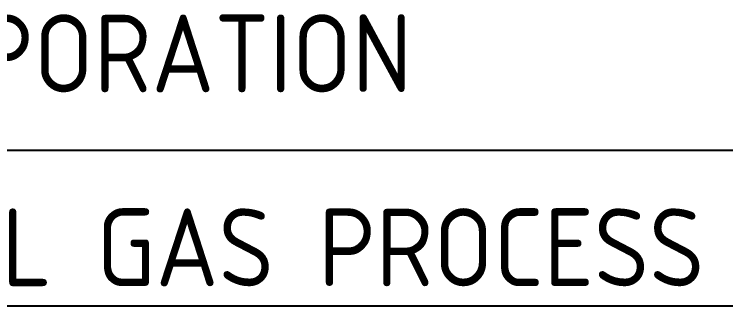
# Model space of a CAD drawing. Header units: inches. Extents: x 735 to 7643, y 526 to 1733.
# Drawn here: x 2209.65 to 2258.23, y 729.18 to 749.08 of the extents above; entities that cross this region are included whole.
import ezdxf

# ---------------------------------------------------------------- set-up
doc = ezdxf.new("R2010")
doc.units = ezdxf.units.IN
doc.header["$MEASUREMENT"] = 0
doc.layers.add('TEG BORDER', color=7, linetype='Continuous')
doc.styles.add('TEG BORDER', font='isocp.shx')

# ---------------------------------------------------------------- blocks, each defined once
blk = doc.blocks.new('TEG BORDER A2')
at = {"layer": 'TEG BORDER'}
for p, q in [((489, 46), (589, 46)), ((489, 42), (589, 42))]:
    blk.add_line(p, q, dxfattribs=at)
at = {"layer": 'TEG BORDER', "color": 7, "style": 'TEG BORDER'}
blk.add_text('SINOPEC PETROLEUM ENGINEERING CORPORATION', height=2, dxfattribs=at).set_placement((510.14, 47.486))
at = {"layer": 'TEG BORDER', "lineweight": 25, "insert": (489, 44), "char_height": 2, "width": 100, "attachment_point": 4, "style": 'TEG BORDER'}
blk.add_mtext('\\pi6.0244,t14.613;2 {\\H1.5x;*\\H0.66667x; 75  MMSCFD TEG DEHYDRATION TYPE  NATURAL GAS PROCESS PLANT}', dxfattribs=at)

msp = doc.modelspace()

# ---------------------------------------------------------------- linework, layer by layer
msp.add_line((2033.569, 729.185), (2299.109, 729.185))

# ---------------------------------------------------------------- block references
at = {"color": 8, "lineweight": 20, "xscale": 2.6554, "yscale": 2.6554, "zscale": 2.6554}
msp.add_blockref('TEG BORDER A2', (735.079, 617.658), dxfattribs=at)

doc.saveas('drawing.dxf')
